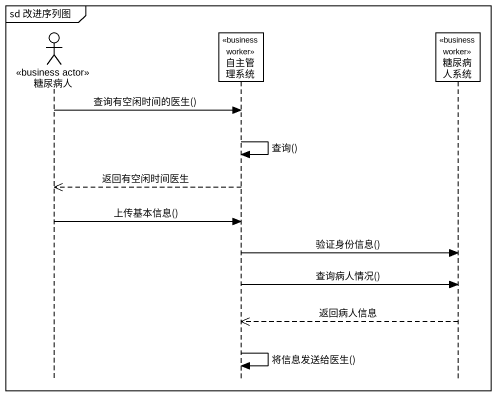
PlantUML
@startuml
mainframe sd 改进序列图
hide footbox
actor 糖尿病人 <<business actor>>
participant 自主管理系统 <<business worker>>
participant 糖尿病人系统 <<business worker>>

糖尿病人 -> 自主管理系统 : 查询有空闲时间的医生()
自主管理系统 -> 自主管理系统 : 查询()
自主管理系统 -->> 糖尿病人 : 返回有空闲时间医生
糖尿病人 -> 自主管理系统 : 上传基本信息()
自主管理系统 -> 糖尿病人系统 : 验证身份信息()
自主管理系统 -> 糖尿病人系统 : 查询病人情况()
糖尿病人系统 -->> 自主管理系统 : 返回病人信息
自主管理系统 -> 自主管理系统 : 将信息发送给医生()
@enduml
